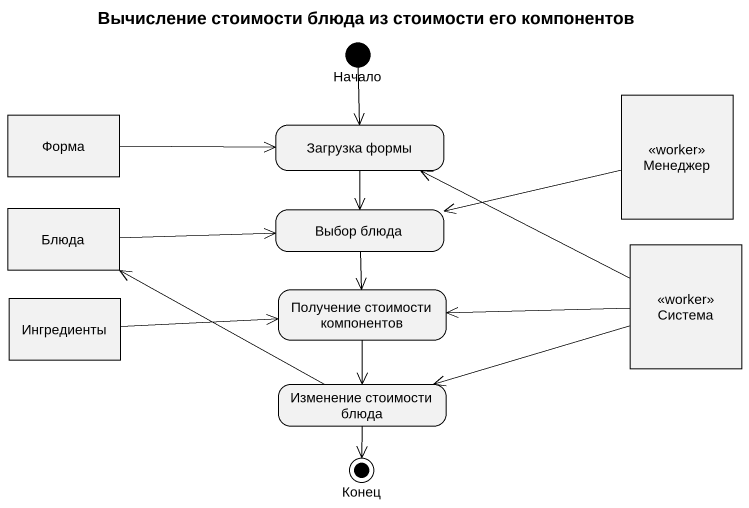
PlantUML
@startuml
title Вычисление стоимости блюда из стоимости его компонентов
hide empty description
state Начало <<start>>
state Форма <<object>>
state "Загрузка формы" as Загрузка_формы
state Менеджер <<worker>>
state Блюда <<object>>
state "Выбор блюда" as Выбор_блюда
state Система <<worker>>
state Ингредиенты <<object>>
state "Получение стоимости компонентов" as Получение_стоимости
state "Изменение стоимости блюда" as Изменение_стоимости_блюда
state Конец <<end>>
Начало --> Загрузка_формы
Форма -right-> Загрузка_формы
Загрузка_формы --> Выбор_блюда
Менеджер -left-> Выбор_блюда
Блюда -right-> Выбор_блюда
Выбор_блюда --> Получение_стоимости
Система -left-> Загрузка_формы
Система -left-> Получение_стоимости
Система -left-> Изменение_стоимости_блюда
Ингредиенты -right-> Получение_стоимости
Получение_стоимости --> Изменение_стоимости_блюда
Изменение_стоимости_блюда -left-> Блюда
Изменение_стоимости_блюда --> Конец
@enduml
